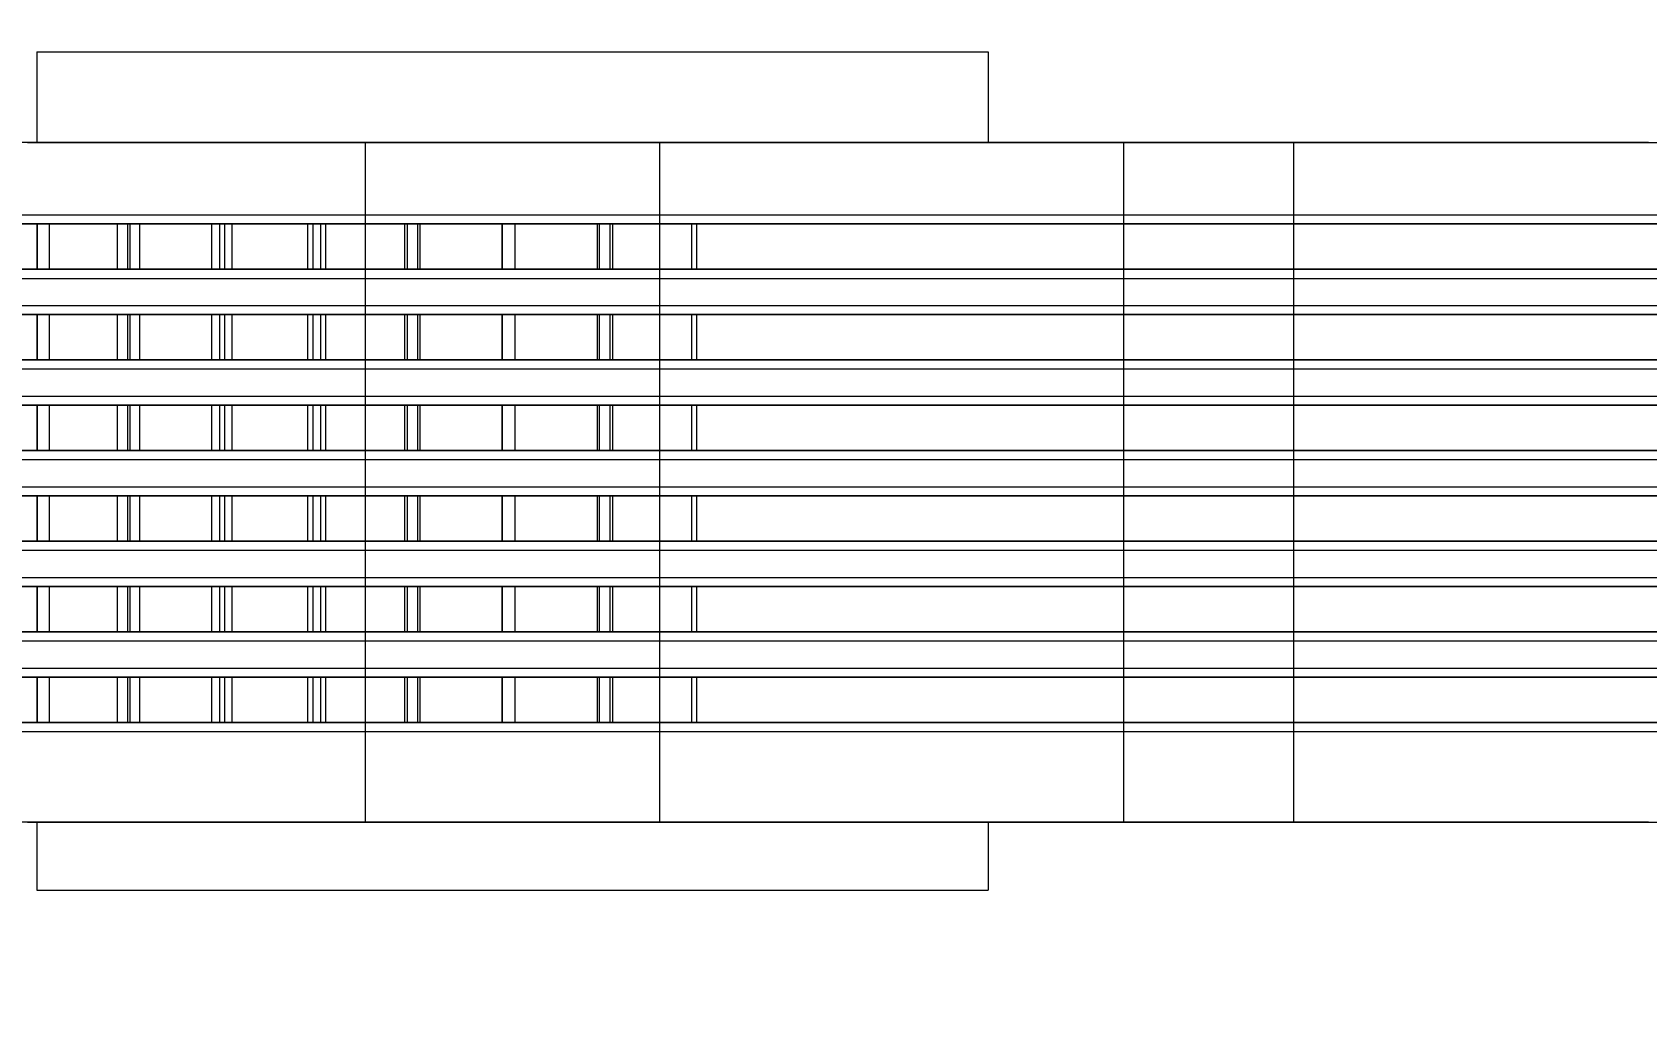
# Model space of a CAD drawing. Header units: millimetres. Extents: x -191664 to 191490, y -197311 to 10263.
# Drawn here: x 25222.2 to 25578.6, y -19702.5 to -19485.7 of the extents above; entities that cross this region are included whole.
import ezdxf

# ---------------------------------------------------------------- set-up
doc = ezdxf.new("R2010")
doc.units = ezdxf.units.MM
for name, color, linetype, lineweight in [('COTAS_INSTALACION_P', 30, 'Continuous', 0), ('COTAS_O', 1, 'Continuous', 0), ('superior_briquetadora', 7, 'Continuous', 0)]:
    doc.layers.add(name, color=color, linetype=linetype, lineweight=lineweight)
doc.dimstyles.new('PLANTA_100', dxfattribs={"dimtxt": 250, "dimasz": 150, "dimexe": 150, "dimexo": 80, "dimgap": 100, "dimtad": 1, "dimtih": 1, "dimtoh": 1, "dimdec": 1, "dimdsep": 46, "dimcen": 0.09, "dimclrd": 1, "dimclre": 1, "dimclrt": 1, "dimadec": 0, "dimazin": 0, "dimtfac": 1, "dimtdec": 4, "dimtofl": 0, "dimtmove": 0, "dimatfit": 3, "dimfxl": 1, "dimtolj": 1, "dimtzin": 0, "dimarcsym": 0})

# ---------------------------------------------------------------- blocks, each defined once
blk = doc.blocks.new('*D5')
at = {"layer": 'COTAS_INSTALACION_P', "color": 1, "lineweight": -2, "transparency": 16777216}
for p, q in [((-1000, -18080), (-1000, -25850)), ((60117.12, -18080), (60117.12, -25850)), ((-850, -25700), (59967.12, -25700))]:
    blk.add_line(p, q, dxfattribs=at)
at = {"layer": 'COTAS_INSTALACION_P', "color": 1, "transparency": 16777216}
for points in [[(-850, -25675), (-850, -25725), (-1000, -25700)], [(59967.12, -25675), (59967.12, -25725), (60117.12, -25700)]]:
    blk.add_solid(points, dxfattribs=at)
at = {"layer": 'Defpoints', "color": 0, "transparency": 16777216}
for p in [(-1000, -18000), (60117.12, -18000), (60117.12, -25700)]:
    blk.add_point(p, dxfattribs=at)
blk = doc.blocks.new('*D37')
at = {"layer": 'COTAS_O', "color": 1, "lineweight": -2, "transparency": 16777216}
for p, q in [((24628.19, -19560), (24628.19, -20930)), ((26828.19, -19560), (26828.19, -20930)), ((24778.19, -20780), (26678.19, -20780))]:
    blk.add_line(p, q, dxfattribs=at)
at = {"layer": 'COTAS_O', "color": 1, "transparency": 16777216}
for points in [[(24778.19, -20755), (24778.19, -20805), (24628.19, -20780)], [(26678.19, -20755), (26678.19, -20805), (26828.19, -20780)]]:
    blk.add_solid(points, dxfattribs=at)
at = {"layer": 'Defpoints', "color": 0, "transparency": 16777216}
for p in [(24628.19, -19480), (26828.19, -19480), (26828.19, -20780)]:
    blk.add_point(p, dxfattribs=at)

msp = doc.modelspace()

# ---------------------------------------------------------------- linework, layer by layer
at = {"layer": 'superior_briquetadora', "color": 9, "true_color": 0xb9c3c2}
for p, q in [((25223.19, -19490), (25224.97, -19490)), ((25223.19, -19490), (25223.19, -19510)), ((25224.97, -19490), (25230.28, -19490)), ((25230.28, -19490), (25238.91, -19490)), ((25238.91, -19490), (25250.59, -19490)), ((25250.59, -19490), (25264.91, -19490)), ((25264.91, -19490), (25281.38, -19490)), ((25281.38, -19490), (25299.45, -19490)), ((25299.45, -19490), (25318.5, -19490)), ((25318.5, -19490), (25337.87, -19490)), ((25337.87, -19490), (25356.92, -19490)), ((25356.92, -19490), (25374.99, -19490)), ((25374.99, -19490), (25391.46, -19490)), ((25391.46, -19490), (25405.78, -19490)), ((25405.78, -19490), (25417.46, -19490)), ((25417.46, -19490), (25426.1, -19490)), ((25426.1, -19490), (25431.4, -19490)), ((25431.4, -19490), (25433.19, -19490)), ((25433.19, -19490), (25433.19, -19510)), ((25235.65, -19510), (25215.72, -19510)), ((25221.12, -19510), (25239.98, -19510)), ((25224.97, -19510), (25223.19, -19510)), ((25230.28, -19510), (25224.97, -19510)), ((25238.91, -19510), (25230.28, -19510)), ((25254.77, -19510), (25235.65, -19510)), ((25250.59, -19510), (25238.91, -19510)), ((25239.98, -19510), (25259.21, -19510)), ((25264.91, -19510), (25250.59, -19510)), ((25271.53, -19510), (25254.77, -19510)), ((25259.21, -19510), (25278.71, -19510)), ((25281.38, -19510), (25264.91, -19510)), ((25284.57, -19510), (25271.53, -19510)), ((25278.71, -19510), (25298.42, -19510)), ((25299.45, -19510), (25281.38, -19510)), ((25292.85, -19510), (25284.57, -19510)), ((25295.69, -19510), (25292.85, -19510)), ((25295.69, -19660), (25295.69, -19510)), ((25298.42, -19510), (25318.25, -19510)), ((25318.5, -19510), (25299.45, -19510)), ((25318.25, -19510), (25338.12, -19510)), ((25337.87, -19510), (25318.5, -19510)), ((25356.92, -19510), (25337.87, -19510)), ((25338.12, -19510), (25357.95, -19510)), ((25374.99, -19510), (25356.92, -19510)), ((25357.95, -19510), (25377.66, -19510)), ((25360.69, -19660), (25360.69, -19510)), ((25363.52, -19510), (25360.69, -19510)), ((25371.8, -19510), (25363.52, -19510)), ((25384.85, -19510), (25371.8, -19510)), ((25391.46, -19510), (25374.99, -19510)), ((25377.66, -19510), (25397.17, -19510)), ((25401.61, -19510), (25384.85, -19510)), ((25405.78, -19510), (25391.46, -19510)), ((25397.17, -19510), (25416.39, -19510)), ((25420.72, -19510), (25401.61, -19510)), ((25417.46, -19510), (25405.78, -19510)), ((25416.39, -19510), (25435.25, -19510)), ((25426.1, -19510), (25417.46, -19510)), ((25440.65, -19510), (25420.72, -19510)), ((25431.4, -19510), (25426.1, -19510)), ((25433.19, -19510), (25431.4, -19510)), ((25435.25, -19510), (25453.67, -19510)), ((25459.77, -19510), (25440.65, -19510)), ((25453.67, -19510), (25471.57, -19510)), ((25476.53, -19510), (25459.77, -19510)), ((25463.19, -19660), (25463.19, -19510)), ((25466.02, -19510), (25463.19, -19510)), ((25474.3, -19510), (25466.02, -19510)), ((25471.57, -19510), (25488.89, -19510)), ((25487.35, -19510), (25474.3, -19510)), ((25489.57, -19510), (25476.53, -19510)), ((25504.11, -19510), (25487.35, -19510)), ((25488.89, -19510), (25505.54, -19510)), ((25497.85, -19510), (25489.57, -19510)), ((25500.69, -19510), (25497.85, -19510)), ((25500.69, -19660), (25500.69, -19510)), ((25523.22, -19510), (25504.11, -19510)), ((25505.54, -19510), (25521.47, -19510)), ((25521.47, -19510), (25536.6, -19510)), ((25543.15, -19510), (25523.22, -19510)), ((25536.6, -19510), (25550.87, -19510)), ((25562.27, -19510), (25543.15, -19510)), ((25550.87, -19510), (25564.23, -19510)), ((25579.03, -19510), (25562.27, -19510)), ((25564.23, -19510), (25576.62, -19510)), ((25576.62, -19510), (25587.99, -19510)), ((25213.38, -19526), (25231.75, -19526)), ((25221.12, -19526), (25239.98, -19526)), ((25231.75, -19526), (25250.54, -19526)), ((25239.98, -19526), (25259.21, -19526)), ((25250.54, -19526), (25269.66, -19526)), ((25259.21, -19526), (25278.71, -19526)), ((25269.66, -19526), (25289.03, -19526)), ((25278.71, -19526), (25298.42, -19526)), ((25289.03, -19526), (25308.57, -19526)), ((25298.42, -19526), (25318.25, -19526)), ((25308.57, -19526), (25328.19, -19526)), ((25318.25, -19526), (25338.12, -19526)), ((25328.19, -19526), (25347.81, -19526)), ((25338.12, -19526), (25357.95, -19526)), ((25347.81, -19526), (25367.34, -19526)), ((25357.95, -19526), (25377.66, -19526)), ((25367.34, -19526), (25386.71, -19526)), ((25377.66, -19526), (25397.17, -19526)), ((25386.71, -19526), (25405.83, -19526)), ((25397.17, -19526), (25416.39, -19526)), ((25405.83, -19526), (25424.62, -19526)), ((25416.39, -19526), (25435.25, -19526)), ((25424.62, -19526), (25442.99, -19526)), ((25435.25, -19526), (25453.67, -19526)), ((25442.99, -19526), (25460.87, -19526)), ((25453.67, -19526), (25471.57, -19526)), ((25460.87, -19526), (25478.19, -19526)), ((25471.57, -19526), (25488.89, -19526)), ((25478.19, -19526), (25494.86, -19526)), ((25488.89, -19526), (25505.54, -19526)), ((25494.86, -19526), (25510.82, -19526)), ((25505.54, -19526), (25521.47, -19526)), ((25510.82, -19526), (25525.99, -19526)), ((25521.47, -19526), (25536.6, -19526)), ((25525.99, -19526), (25540.32, -19526)), ((25536.6, -19526), (25550.87, -19526)), ((25540.32, -19526), (25553.74, -19526)), ((25550.87, -19526), (25564.23, -19526)), ((25553.74, -19526), (25566.19, -19526)), ((25564.23, -19526), (25576.62, -19526)), ((25566.19, -19526), (25577.63, -19526)), ((25576.62, -19526), (25587.99, -19526)), ((25577.63, -19526), (25587.99, -19526)), ((25213.38, -19540), (25231.75, -19540)), ((25221.12, -19540), (25239.98, -19540)), ((25231.75, -19540), (25250.54, -19540)), ((25239.98, -19540), (25259.21, -19540)), ((25250.54, -19540), (25269.66, -19540)), ((25259.21, -19540), (25278.71, -19540)), ((25269.66, -19540), (25289.03, -19540)), ((25278.71, -19540), (25298.42, -19540)), ((25289.03, -19540), (25308.57, -19540)), ((25298.42, -19540), (25318.25, -19540)), ((25308.57, -19540), (25328.19, -19540)), ((25318.25, -19540), (25338.12, -19540)), ((25328.19, -19540), (25347.81, -19540)), ((25338.12, -19540), (25357.95, -19540)), ((25347.81, -19540), (25367.34, -19540)), ((25357.95, -19540), (25377.66, -19540)), ((25367.34, -19540), (25386.71, -19540)), ((25377.66, -19540), (25397.17, -19540)), ((25386.71, -19540), (25405.83, -19540)), ((25397.17, -19540), (25416.39, -19540)), ((25405.83, -19540), (25424.62, -19540)), ((25416.39, -19540), (25435.25, -19540)), ((25424.62, -19540), (25442.99, -19540)), ((25435.25, -19540), (25453.67, -19540)), ((25442.99, -19540), (25460.87, -19540)), ((25453.67, -19540), (25471.57, -19540)), ((25460.87, -19540), (25478.19, -19540)), ((25471.57, -19540), (25488.89, -19540)), ((25478.19, -19540), (25494.86, -19540)), ((25488.89, -19540), (25505.54, -19540)), ((25494.86, -19540), (25510.82, -19540)), ((25505.54, -19540), (25521.47, -19540)), ((25510.82, -19540), (25525.99, -19540)), ((25521.47, -19540), (25536.6, -19540)), ((25525.99, -19540), (25540.32, -19540)), ((25536.6, -19540), (25550.87, -19540)), ((25540.32, -19540), (25553.74, -19540)), ((25550.87, -19540), (25564.23, -19540)), ((25553.74, -19540), (25566.19, -19540)), ((25564.23, -19540), (25576.62, -19540)), ((25566.19, -19540), (25577.63, -19540)), ((25576.62, -19540), (25587.99, -19540)), ((25577.63, -19540), (25587.99, -19540)), ((25213.38, -19546), (25231.75, -19546)), ((25221.12, -19546), (25239.98, -19546)), ((25231.75, -19546), (25250.54, -19546)), ((25239.98, -19546), (25259.21, -19546)), ((25250.54, -19546), (25269.66, -19546)), ((25259.21, -19546), (25278.71, -19546)), ((25269.66, -19546), (25289.03, -19546)), ((25278.71, -19546), (25298.42, -19546)), ((25289.03, -19546), (25308.57, -19546)), ((25298.42, -19546), (25318.25, -19546)), ((25308.57, -19546), (25328.19, -19546)), ((25318.25, -19546), (25338.12, -19546)), ((25328.19, -19546), (25347.81, -19546)), ((25338.12, -19546), (25357.95, -19546)), ((25347.81, -19546), (25367.34, -19546)), ((25357.95, -19546), (25377.66, -19546)), ((25367.34, -19546), (25386.71, -19546)), ((25377.66, -19546), (25397.17, -19546)), ((25386.71, -19546), (25405.83, -19546)), ((25397.17, -19546), (25416.39, -19546)), ((25405.83, -19546), (25424.62, -19546)), ((25416.39, -19546), (25435.25, -19546)), ((25424.62, -19546), (25442.99, -19546)), ((25435.25, -19546), (25453.67, -19546)), ((25442.99, -19546), (25460.87, -19546)), ((25453.67, -19546), (25471.57, -19546)), ((25460.87, -19546), (25478.19, -19546)), ((25471.57, -19546), (25488.89, -19546)), ((25478.19, -19546), (25494.86, -19546)), ((25488.89, -19546), (25505.54, -19546)), ((25494.86, -19546), (25510.82, -19546)), ((25505.54, -19546), (25521.47, -19546)), ((25510.82, -19546), (25525.99, -19546)), ((25521.47, -19546), (25536.6, -19546)), ((25525.99, -19546), (25540.32, -19546)), ((25536.6, -19546), (25550.87, -19546)), ((25540.32, -19546), (25553.74, -19546)), ((25550.87, -19546), (25564.23, -19546)), ((25553.74, -19546), (25566.19, -19546)), ((25564.23, -19546), (25576.62, -19546)), ((25566.19, -19546), (25577.63, -19546)), ((25576.62, -19546), (25587.99, -19546)), ((25577.63, -19546), (25587.99, -19546)), ((25213.38, -19560), (25231.75, -19560)), ((25221.12, -19560), (25239.98, -19560)), ((25231.75, -19560), (25250.54, -19560)), ((25239.98, -19560), (25259.21, -19560)), ((25250.54, -19560), (25269.66, -19560)), ((25259.21, -19560), (25278.71, -19560)), ((25269.66, -19560), (25289.03, -19560)), ((25278.71, -19560), (25298.42, -19560)), ((25289.03, -19560), (25308.57, -19560)), ((25298.42, -19560), (25318.25, -19560)), ((25308.57, -19560), (25328.19, -19560)), ((25318.25, -19560), (25338.12, -19560)), ((25328.19, -19560), (25347.81, -19560)), ((25338.12, -19560), (25357.95, -19560)), ((25347.81, -19560), (25367.34, -19560)), ((25357.95, -19560), (25377.66, -19560)), ((25367.34, -19560), (25386.71, -19560)), ((25377.66, -19560), (25397.17, -19560)), ((25386.71, -19560), (25405.83, -19560)), ((25397.17, -19560), (25416.39, -19560)), ((25405.83, -19560), (25424.62, -19560)), ((25416.39, -19560), (25435.25, -19560)), ((25424.62, -19560), (25442.99, -19560)), ((25435.25, -19560), (25453.67, -19560)), ((25442.99, -19560), (25460.87, -19560)), ((25453.67, -19560), (25471.57, -19560)), ((25460.87, -19560), (25478.19, -19560)), ((25471.57, -19560), (25488.89, -19560)), ((25478.19, -19560), (25494.86, -19560)), ((25488.89, -19560), (25505.54, -19560)), ((25494.86, -19560), (25510.82, -19560)), ((25505.54, -19560), (25521.47, -19560)), ((25510.82, -19560), (25525.99, -19560)), ((25521.47, -19560), (25536.6, -19560)), ((25525.99, -19560), (25540.32, -19560)), ((25536.6, -19560), (25550.87, -19560)), ((25540.32, -19560), (25553.74, -19560)), ((25550.87, -19560), (25564.23, -19560)), ((25553.74, -19560), (25566.19, -19560)), ((25564.23, -19560), (25576.62, -19560)), ((25566.19, -19560), (25577.63, -19560)), ((25576.62, -19560), (25587.99, -19560)), ((25577.63, -19560), (25587.99, -19560)), ((25213.38, -19566), (25231.75, -19566)), ((25221.12, -19566), (25239.98, -19566)), ((25231.75, -19566), (25250.54, -19566)), ((25239.98, -19566), (25259.21, -19566)), ((25250.54, -19566), (25269.66, -19566)), ((25259.21, -19566), (25278.71, -19566)), ((25269.66, -19566), (25289.03, -19566)), ((25278.71, -19566), (25298.42, -19566)), ((25289.03, -19566), (25308.57, -19566)), ((25298.42, -19566), (25318.25, -19566)), ((25308.57, -19566), (25328.19, -19566)), ((25318.25, -19566), (25338.12, -19566)), ((25328.19, -19566), (25347.81, -19566)), ((25338.12, -19566), (25357.95, -19566)), ((25347.81, -19566), (25367.34, -19566)), ((25357.95, -19566), (25377.66, -19566)), ((25367.34, -19566), (25386.71, -19566)), ((25377.66, -19566), (25397.17, -19566)), ((25386.71, -19566), (25405.83, -19566)), ((25397.17, -19566), (25416.39, -19566)), ((25405.83, -19566), (25424.62, -19566)), ((25416.39, -19566), (25435.25, -19566)), ((25424.62, -19566), (25442.99, -19566)), ((25435.25, -19566), (25453.67, -19566)), ((25442.99, -19566), (25460.87, -19566)), ((25453.67, -19566), (25471.57, -19566)), ((25460.87, -19566), (25478.19, -19566)), ((25471.57, -19566), (25488.89, -19566)), ((25478.19, -19566), (25494.86, -19566)), ((25488.89, -19566), (25505.54, -19566)), ((25494.86, -19566), (25510.82, -19566)), ((25505.54, -19566), (25521.47, -19566)), ((25510.82, -19566), (25525.99, -19566)), ((25521.47, -19566), (25536.6, -19566)), ((25525.99, -19566), (25540.32, -19566)), ((25536.6, -19566), (25550.87, -19566)), ((25540.32, -19566), (25553.74, -19566)), ((25550.87, -19566), (25564.23, -19566)), ((25553.74, -19566), (25566.19, -19566)), ((25564.23, -19566), (25576.62, -19566)), ((25566.19, -19566), (25577.63, -19566)), ((25576.62, -19566), (25587.99, -19566)), ((25577.63, -19566), (25587.99, -19566)), ((25213.38, -19580), (25231.75, -19580)), ((25221.12, -19580), (25239.98, -19580)), ((25231.75, -19580), (25250.54, -19580)), ((25239.98, -19580), (25259.21, -19580)), ((25250.54, -19580), (25269.66, -19580)), ((25259.21, -19580), (25278.71, -19580)), ((25269.66, -19580), (25289.03, -19580)), ((25278.71, -19580), (25298.42, -19580)), ((25289.03, -19580), (25308.57, -19580)), ((25298.42, -19580), (25318.25, -19580)), ((25308.57, -19580), (25328.19, -19580)), ((25318.25, -19580), (25338.12, -19580)), ((25328.19, -19580), (25347.81, -19580)), ((25338.12, -19580), (25357.95, -19580)), ((25347.81, -19580), (25367.34, -19580)), ((25357.95, -19580), (25377.66, -19580)), ((25367.34, -19580), (25386.71, -19580)), ((25377.66, -19580), (25397.17, -19580)), ((25386.71, -19580), (25405.83, -19580)), ((25397.17, -19580), (25416.39, -19580)), ((25405.83, -19580), (25424.62, -19580)), ((25416.39, -19580), (25435.25, -19580)), ((25424.62, -19580), (25442.99, -19580)), ((25435.25, -19580), (25453.67, -19580)), ((25442.99, -19580), (25460.87, -19580)), ((25453.67, -19580), (25471.57, -19580)), ((25460.87, -19580), (25478.19, -19580)), ((25471.57, -19580), (25488.89, -19580)), ((25478.19, -19580), (25494.86, -19580)), ((25488.89, -19580), (25505.54, -19580)), ((25494.86, -19580), (25510.82, -19580)), ((25505.54, -19580), (25521.47, -19580)), ((25510.82, -19580), (25525.99, -19580)), ((25521.47, -19580), (25536.6, -19580)), ((25525.99, -19580), (25540.32, -19580)), ((25536.6, -19580), (25550.87, -19580)), ((25540.32, -19580), (25553.74, -19580)), ((25550.87, -19580), (25564.23, -19580)), ((25553.74, -19580), (25566.19, -19580)), ((25564.23, -19580), (25576.62, -19580)), ((25566.19, -19580), (25577.63, -19580)), ((25576.62, -19580), (25587.99, -19580)), ((25577.63, -19580), (25587.99, -19580)), ((25213.38, -19586), (25231.75, -19586)), ((25221.12, -19586), (25239.98, -19586)), ((25231.75, -19586), (25250.54, -19586)), ((25239.98, -19586), (25259.21, -19586)), ((25250.54, -19586), (25269.66, -19586)), ((25259.21, -19586), (25278.71, -19586)), ((25269.66, -19586), (25289.03, -19586)), ((25278.71, -19586), (25298.42, -19586)), ((25289.03, -19586), (25308.57, -19586)), ((25298.42, -19586), (25318.25, -19586)), ((25308.57, -19586), (25328.19, -19586)), ((25318.25, -19586), (25338.12, -19586)), ((25328.19, -19586), (25347.81, -19586)), ((25338.12, -19586), (25357.95, -19586)), ((25347.81, -19586), (25367.34, -19586)), ((25357.95, -19586), (25377.66, -19586)), ((25367.34, -19586), (25386.71, -19586)), ((25377.66, -19586), (25397.17, -19586)), ((25386.71, -19586), (25405.83, -19586)), ((25397.17, -19586), (25416.39, -19586)), ((25405.83, -19586), (25424.62, -19586)), ((25416.39, -19586), (25435.25, -19586)), ((25424.62, -19586), (25442.99, -19586)), ((25435.25, -19586), (25453.67, -19586)), ((25442.99, -19586), (25460.87, -19586)), ((25453.67, -19586), (25471.57, -19586)), ((25460.87, -19586), (25478.19, -19586)), ((25471.57, -19586), (25488.89, -19586)), ((25478.19, -19586), (25494.86, -19586)), ((25488.89, -19586), (25505.54, -19586)), ((25494.86, -19586), (25510.82, -19586)), ((25505.54, -19586), (25521.47, -19586)), ((25510.82, -19586), (25525.99, -19586)), ((25521.47, -19586), (25536.6, -19586)), ((25525.99, -19586), (25540.32, -19586)), ((25536.6, -19586), (25550.87, -19586)), ((25540.32, -19586), (25553.74, -19586)), ((25550.87, -19586), (25564.23, -19586)), ((25553.74, -19586), (25566.19, -19586)), ((25564.23, -19586), (25576.62, -19586)), ((25566.19, -19586), (25577.63, -19586)), ((25576.62, -19586), (25587.99, -19586)), ((25577.63, -19586), (25587.99, -19586)), ((25213.38, -19600), (25231.75, -19600)), ((25221.12, -19600), (25239.98, -19600)), ((25231.75, -19600), (25250.54, -19600)), ((25239.98, -19600), (25259.21, -19600)), ((25250.54, -19600), (25269.66, -19600)), ((25259.21, -19600), (25278.71, -19600)), ((25269.66, -19600), (25289.03, -19600)), ((25278.71, -19600), (25298.42, -19600)), ((25289.03, -19600), (25308.57, -19600)), ((25298.42, -19600), (25318.25, -19600)), ((25308.57, -19600), (25328.19, -19600)), ((25318.25, -19600), (25338.12, -19600)), ((25328.19, -19600), (25347.81, -19600)), ((25338.12, -19600), (25357.95, -19600)), ((25347.81, -19600), (25367.34, -19600)), ((25357.95, -19600), (25377.66, -19600)), ((25367.34, -19600), (25386.71, -19600)), ((25377.66, -19600), (25397.17, -19600)), ((25386.71, -19600), (25405.83, -19600)), ((25397.17, -19600), (25416.39, -19600)), ((25405.83, -19600), (25424.62, -19600)), ((25416.39, -19600), (25435.25, -19600)), ((25424.62, -19600), (25442.99, -19600)), ((25435.25, -19600), (25453.67, -19600)), ((25442.99, -19600), (25460.87, -19600)), ((25453.67, -19600), (25471.57, -19600)), ((25460.87, -19600), (25478.19, -19600)), ((25471.57, -19600), (25488.89, -19600)), ((25478.19, -19600), (25494.86, -19600)), ((25488.89, -19600), (25505.54, -19600)), ((25494.86, -19600), (25510.82, -19600)), ((25505.54, -19600), (25521.47, -19600)), ((25510.82, -19600), (25525.99, -19600)), ((25521.47, -19600), (25536.6, -19600)), ((25525.99, -19600), (25540.32, -19600)), ((25536.6, -19600), (25550.87, -19600)), ((25540.32, -19600), (25553.74, -19600)), ((25550.87, -19600), (25564.23, -19600)), ((25553.74, -19600), (25566.19, -19600)), ((25564.23, -19600), (25576.62, -19600)), ((25566.19, -19600), (25577.63, -19600)), ((25576.62, -19600), (25587.99, -19600)), ((25577.63, -19600), (25587.99, -19600)), ((25213.38, -19606), (25231.75, -19606)), ((25221.12, -19606), (25239.98, -19606)), ((25231.75, -19606), (25250.54, -19606)), ((25239.98, -19606), (25259.21, -19606)), ((25250.54, -19606), (25269.66, -19606)), ((25259.21, -19606), (25278.71, -19606)), ((25269.66, -19606), (25289.03, -19606)), ((25278.71, -19606), (25298.42, -19606)), ((25289.03, -19606), (25308.57, -19606)), ((25298.42, -19606), (25318.25, -19606)), ((25308.57, -19606), (25328.19, -19606)), ((25318.25, -19606), (25338.12, -19606)), ((25328.19, -19606), (25347.81, -19606)), ((25338.12, -19606), (25357.95, -19606)), ((25347.81, -19606), (25367.34, -19606)), ((25357.95, -19606), (25377.66, -19606)), ((25367.34, -19606), (25386.71, -19606)), ((25377.66, -19606), (25397.17, -19606)), ((25386.71, -19606), (25405.83, -19606)), ((25397.17, -19606), (25416.39, -19606)), ((25405.83, -19606), (25424.62, -19606)), ((25416.39, -19606), (25435.25, -19606)), ((25424.62, -19606), (25442.99, -19606)), ((25435.25, -19606), (25453.67, -19606)), ((25442.99, -19606), (25460.87, -19606)), ((25453.67, -19606), (25471.57, -19606)), ((25460.87, -19606), (25478.19, -19606)), ((25471.57, -19606), (25488.89, -19606)), ((25478.19, -19606), (25494.86, -19606)), ((25488.89, -19606), (25505.54, -19606)), ((25494.86, -19606), (25510.82, -19606)), ((25505.54, -19606), (25521.47, -19606)), ((25510.82, -19606), (25525.99, -19606)), ((25521.47, -19606), (25536.6, -19606)), ((25525.99, -19606), (25540.32, -19606)), ((25536.6, -19606), (25550.87, -19606)), ((25540.32, -19606), (25553.74, -19606)), ((25550.87, -19606), (25564.23, -19606)), ((25553.74, -19606), (25566.19, -19606)), ((25564.23, -19606), (25576.62, -19606)), ((25566.19, -19606), (25577.63, -19606)), ((25576.62, -19606), (25587.99, -19606)), ((25577.63, -19606), (25587.99, -19606)), ((25213.38, -19620), (25231.75, -19620)), ((25221.12, -19620), (25239.98, -19620)), ((25231.75, -19620), (25250.54, -19620)), ((25239.98, -19620), (25259.21, -19620)), ((25250.54, -19620), (25269.66, -19620)), ((25259.21, -19620), (25278.71, -19620)), ((25269.66, -19620), (25289.03, -19620)), ((25278.71, -19620), (25298.42, -19620)), ((25289.03, -19620), (25308.57, -19620)), ((25298.42, -19620), (25318.25, -19620)), ((25308.57, -19620), (25328.19, -19620)), ((25318.25, -19620), (25338.12, -19620)), ((25328.19, -19620), (25347.81, -19620)), ((25338.12, -19620), (25357.95, -19620)), ((25347.81, -19620), (25367.34, -19620)), ((25357.95, -19620), (25377.66, -19620)), ((25367.34, -19620), (25386.71, -19620)), ((25377.66, -19620), (25397.17, -19620)), ((25386.71, -19620), (25405.83, -19620)), ((25397.17, -19620), (25416.39, -19620)), ((25405.83, -19620), (25424.62, -19620)), ((25416.39, -19620), (25435.25, -19620)), ((25424.62, -19620), (25442.99, -19620)), ((25435.25, -19620), (25453.67, -19620)), ((25442.99, -19620), (25460.87, -19620)), ((25453.67, -19620), (25471.57, -19620)), ((25460.87, -19620), (25478.19, -19620)), ((25471.57, -19620), (25488.89, -19620)), ((25478.19, -19620), (25494.86, -19620)), ((25488.89, -19620), (25505.54, -19620)), ((25494.86, -19620), (25510.82, -19620)), ((25505.54, -19620), (25521.47, -19620)), ((25510.82, -19620), (25525.99, -19620)), ((25521.47, -19620), (25536.6, -19620)), ((25525.99, -19620), (25540.32, -19620)), ((25536.6, -19620), (25550.87, -19620)), ((25540.32, -19620), (25553.74, -19620)), ((25550.87, -19620), (25564.23, -19620)), ((25553.74, -19620), (25566.19, -19620)), ((25564.23, -19620), (25576.62, -19620)), ((25566.19, -19620), (25577.63, -19620)), ((25576.62, -19620), (25587.99, -19620)), ((25577.63, -19620), (25587.99, -19620)), ((25213.38, -19626), (25231.75, -19626)), ((25221.12, -19626), (25239.98, -19626)), ((25231.75, -19626), (25250.54, -19626)), ((25239.98, -19626), (25259.21, -19626)), ((25250.54, -19626), (25269.66, -19626)), ((25259.21, -19626), (25278.71, -19626)), ((25269.66, -19626), (25289.03, -19626)), ((25278.71, -19626), (25298.42, -19626)), ((25289.03, -19626), (25308.57, -19626)), ((25298.42, -19626), (25318.25, -19626)), ((25308.57, -19626), (25328.19, -19626)), ((25318.25, -19626), (25338.12, -19626)), ((25328.19, -19626), (25347.81, -19626)), ((25338.12, -19626), (25357.95, -19626)), ((25347.81, -19626), (25367.34, -19626)), ((25357.95, -19626), (25377.66, -19626)), ((25367.34, -19626), (25386.71, -19626)), ((25377.66, -19626), (25397.17, -19626)), ((25386.71, -19626), (25405.83, -19626)), ((25397.17, -19626), (25416.39, -19626)), ((25405.83, -19626), (25424.62, -19626)), ((25416.39, -19626), (25435.25, -19626)), ((25424.62, -19626), (25442.99, -19626)), ((25435.25, -19626), (25453.67, -19626)), ((25442.99, -19626), (25460.87, -19626)), ((25453.67, -19626), (25471.57, -19626)), ((25460.87, -19626), (25478.19, -19626)), ((25471.57, -19626), (25488.89, -19626)), ((25478.19, -19626), (25494.86, -19626)), ((25488.89, -19626), (25505.54, -19626)), ((25494.86, -19626), (25510.82, -19626)), ((25505.54, -19626), (25521.47, -19626)), ((25510.82, -19626), (25525.99, -19626)), ((25521.47, -19626), (25536.6, -19626)), ((25525.99, -19626), (25540.32, -19626)), ((25536.6, -19626), (25550.87, -19626)), ((25540.32, -19626), (25553.74, -19626)), ((25550.87, -19626), (25564.23, -19626)), ((25553.74, -19626), (25566.19, -19626)), ((25564.23, -19626), (25576.62, -19626)), ((25566.19, -19626), (25577.63, -19626)), ((25576.62, -19626), (25587.99, -19626)), ((25577.63, -19626), (25587.99, -19626)), ((25213.38, -19640), (25231.75, -19640)), ((25221.12, -19640), (25239.98, -19640)), ((25231.75, -19640), (25250.54, -19640)), ((25239.98, -19640), (25259.21, -19640)), ((25250.54, -19640), (25269.66, -19640)), ((25259.21, -19640), (25278.71, -19640)), ((25269.66, -19640), (25289.03, -19640)), ((25278.71, -19640), (25298.42, -19640)), ((25289.03, -19640), (25308.57, -19640)), ((25298.42, -19640), (25318.25, -19640)), ((25308.57, -19640), (25328.19, -19640)), ((25318.25, -19640), (25338.12, -19640)), ((25328.19, -19640), (25347.81, -19640)), ((25338.12, -19640), (25357.95, -19640)), ((25347.81, -19640), (25367.34, -19640)), ((25357.95, -19640), (25377.66, -19640)), ((25367.34, -19640), (25386.71, -19640)), ((25377.66, -19640), (25397.17, -19640)), ((25386.71, -19640), (25405.83, -19640)), ((25397.17, -19640), (25416.39, -19640)), ((25405.83, -19640), (25424.62, -19640)), ((25416.39, -19640), (25435.25, -19640)), ((25424.62, -19640), (25442.99, -19640)), ((25435.25, -19640), (25453.67, -19640)), ((25442.99, -19640), (25460.87, -19640)), ((25453.67, -19640), (25471.57, -19640)), ((25460.87, -19640), (25478.19, -19640)), ((25471.57, -19640), (25488.89, -19640)), ((25478.19, -19640), (25494.86, -19640)), ((25488.89, -19640), (25505.54, -19640)), ((25494.86, -19640), (25510.82, -19640)), ((25505.54, -19640), (25521.47, -19640)), ((25510.82, -19640), (25525.99, -19640)), ((25521.47, -19640), (25536.6, -19640)), ((25525.99, -19640), (25540.32, -19640)), ((25536.6, -19640), (25550.87, -19640)), ((25540.32, -19640), (25553.74, -19640)), ((25550.87, -19640), (25564.23, -19640)), ((25553.74, -19640), (25566.19, -19640)), ((25564.23, -19640), (25576.62, -19640)), ((25566.19, -19640), (25577.63, -19640)), ((25576.62, -19640), (25587.99, -19640)), ((25577.63, -19640), (25587.99, -19640)), ((25235.65, -19660), (25215.72, -19660)), ((25221.12, -19660), (25239.98, -19660)), ((25224.97, -19660), (25223.19, -19660)), ((25223.19, -19660), (25223.19, -19675)), ((25230.28, -19660), (25224.97, -19660)), ((25238.91, -19660), (25230.28, -19660)), ((25254.77, -19660), (25235.65, -19660)), ((25250.59, -19660), (25238.91, -19660)), ((25239.98, -19660), (25259.21, -19660)), ((25264.91, -19660), (25250.59, -19660)), ((25271.53, -19660), (25254.77, -19660)), ((25259.21, -19660), (25278.71, -19660)), ((25281.38, -19660), (25264.91, -19660)), ((25284.57, -19660), (25271.53, -19660)), ((25278.71, -19660), (25298.42, -19660)), ((25299.45, -19660), (25281.38, -19660)), ((25292.85, -19660), (25284.57, -19660)), ((25295.69, -19660), (25292.85, -19660)), ((25298.42, -19660), (25318.25, -19660)), ((25318.5, -19660), (25299.45, -19660)), ((25318.25, -19660), (25338.12, -19660)), ((25337.87, -19660), (25318.5, -19660)), ((25356.92, -19660), (25337.87, -19660)), ((25338.12, -19660), (25357.95, -19660)), ((25374.99, -19660), (25356.92, -19660)), ((25357.95, -19660), (25377.66, -19660)), ((25363.52, -19660), (25360.69, -19660)), ((25371.8, -19660), (25363.52, -19660)), ((25384.85, -19660), (25371.8, -19660)), ((25391.46, -19660), (25374.99, -19660)), ((25377.66, -19660), (25397.17, -19660)), ((25401.61, -19660), (25384.85, -19660)), ((25405.78, -19660), (25391.46, -19660)), ((25397.17, -19660), (25416.39, -19660)), ((25420.72, -19660), (25401.61, -19660)), ((25417.46, -19660), (25405.78, -19660)), ((25416.39, -19660), (25435.25, -19660)), ((25426.1, -19660), (25417.46, -19660)), ((25440.65, -19660), (25420.72, -19660)), ((25431.4, -19660), (25426.1, -19660)), ((25433.19, -19660), (25431.4, -19660)), ((25433.19, -19660), (25433.19, -19675)), ((25435.25, -19660), (25453.67, -19660)), ((25459.77, -19660), (25440.65, -19660)), ((25453.67, -19660), (25471.57, -19660)), ((25476.53, -19660), (25459.77, -19660)), ((25466.02, -19660), (25463.19, -19660)), ((25474.3, -19660), (25466.02, -19660)), ((25471.57, -19660), (25488.89, -19660)), ((25487.35, -19660), (25474.3, -19660)), ((25489.57, -19660), (25476.53, -19660)), ((25504.11, -19660), (25487.35, -19660)), ((25488.89, -19660), (25505.54, -19660)), ((25497.85, -19660), (25489.57, -19660)), ((25500.69, -19660), (25497.85, -19660)), ((25523.22, -19660), (25504.11, -19660)), ((25505.54, -19660), (25521.47, -19660)), ((25521.47, -19660), (25536.6, -19660)), ((25543.15, -19660), (25523.22, -19660)), ((25536.6, -19660), (25550.87, -19660)), ((25562.27, -19660), (25543.15, -19660)), ((25550.87, -19660), (25564.23, -19660)), ((25579.03, -19660), (25562.27, -19660)), ((25564.23, -19660), (25576.62, -19660)), ((25576.62, -19660), (25587.99, -19660)), ((25223.19, -19675), (25224.97, -19675)), ((25224.97, -19675), (25230.28, -19675)), ((25230.28, -19675), (25238.91, -19675)), ((25238.91, -19675), (25250.59, -19675)), ((25250.59, -19675), (25264.91, -19675)), ((25264.91, -19675), (25281.38, -19675)), ((25281.38, -19675), (25299.45, -19675)), ((25299.45, -19675), (25318.5, -19675)), ((25318.5, -19675), (25337.87, -19675)), ((25337.87, -19675), (25356.92, -19675)), ((25356.92, -19675), (25374.99, -19675)), ((25374.99, -19675), (25391.46, -19675)), ((25391.46, -19675), (25405.78, -19675)), ((25405.78, -19675), (25417.46, -19675)), ((25417.46, -19675), (25426.1, -19675)), ((25426.1, -19675), (25431.4, -19675)), ((25431.4, -19675), (25433.19, -19675))]:
    msp.add_line(p, q, dxfattribs=at)
at = {"layer": 'superior_briquetadora', "color": 117, "true_color": 0x376c5b}
for p, q in [((25203.27, -19528), (25223.25, -19528)), ((25223.32, -19528), (25203.93, -19528)), ((25206.5, -19528), (25225.97, -19528)), ((25240.96, -19528), (25220.53, -19528)), ((25223.25, -19528), (25243.74, -19528)), ((25223.25, -19538), (25223.25, -19528)), ((25243.22, -19528), (25223.32, -19528)), ((25223.32, -19538), (25223.32, -19528)), ((25225.97, -19528), (25245.93, -19528)), ((25225.97, -19538), (25225.97, -19528)), ((25261.82, -19528), (25240.96, -19528)), ((25240.96, -19538), (25240.96, -19528)), ((25263.53, -19528), (25243.22, -19528)), ((25243.22, -19538), (25243.22, -19528)), ((25243.74, -19528), (25264.65, -19528)), ((25243.74, -19538), (25243.74, -19528)), ((25245.93, -19528), (25266.29, -19528)), ((25245.93, -19538), (25245.93, -19528)), ((25282.99, -19528), (25261.82, -19528)), ((25261.82, -19538), (25261.82, -19528)), ((25284.16, -19528), (25263.53, -19528)), ((25263.53, -19538), (25263.53, -19528)), ((25264.65, -19528), (25285.86, -19528)), ((25264.65, -19538), (25264.65, -19528)), ((25266.29, -19528), (25286.96, -19528)), ((25266.29, -19538), (25266.29, -19528)), ((25304.39, -19528), (25282.99, -19528)), ((25282.99, -19538), (25282.99, -19528)), ((25305, -19528), (25284.16, -19528)), ((25284.16, -19538), (25284.16, -19528)), ((25285.86, -19528), (25307.28, -19528)), ((25285.86, -19538), (25285.86, -19528)), ((25286.96, -19528), (25307.82, -19528)), ((25286.96, -19538), (25286.96, -19528)), ((25325.9, -19528), (25304.39, -19528)), ((25304.39, -19538), (25304.39, -19528)), ((25325.96, -19528), (25305, -19528)), ((25305, -19538), (25305, -19528)), ((25307.28, -19528), (25328.8, -19528)), ((25307.28, -19538), (25307.28, -19528)), ((25307.82, -19528), (25328.78, -19528)), ((25307.82, -19538), (25307.82, -19528)), ((25347.42, -19528), (25325.9, -19528)), ((25325.9, -19538), (25325.9, -19528)), ((25346.92, -19528), (25325.96, -19528)), ((25325.96, -19538), (25325.96, -19528)), ((25328.78, -19528), (25349.74, -19528)), ((25328.78, -19538), (25328.78, -19528)), ((25328.8, -19528), (25350.31, -19528)), ((25328.8, -19538), (25328.8, -19528)), ((25367.8, -19528), (25346.92, -19528)), ((25346.92, -19538), (25346.92, -19528)), ((25368.85, -19528), (25347.42, -19528)), ((25347.42, -19538), (25347.42, -19528)), ((25349.74, -19528), (27106.85, -19528)), ((25349.74, -19538), (25349.74, -19528)), ((25350.31, -19528), (27107.42, -19528)), ((25350.31, -19538), (25350.31, -19528)), ((27114.11, -19528), (25367.8, -19528)), ((25367.8, -19538), (25367.8, -19528)), ((27115.16, -19528), (25368.85, -19528)), ((25368.85, -19538), (25368.85, -19528)), ((25203.27, -19538), (25223.25, -19538)), ((25223.32, -19538), (25203.93, -19538)), ((25206.5, -19538), (25225.97, -19538)), ((25240.96, -19538), (25220.53, -19538)), ((25223.25, -19538), (25243.74, -19538)), ((25243.22, -19538), (25223.32, -19538)), ((25225.97, -19538), (25245.93, -19538)), ((25261.82, -19538), (25240.96, -19538)), ((25263.53, -19538), (25243.22, -19538)), ((25243.74, -19538), (25264.65, -19538)), ((25245.93, -19538), (25266.29, -19538)), ((25282.99, -19538), (25261.82, -19538)), ((25284.16, -19538), (25263.53, -19538)), ((25264.65, -19538), (25285.86, -19538)), ((25266.29, -19538), (25286.96, -19538)), ((25304.39, -19538), (25282.99, -19538)), ((25305, -19538), (25284.16, -19538)), ((25285.86, -19538), (25307.28, -19538)), ((25286.96, -19538), (25307.82, -19538)), ((25325.9, -19538), (25304.39, -19538)), ((25325.96, -19538), (25305, -19538)), ((25307.28, -19538), (25328.8, -19538)), ((25307.82, -19538), (25328.78, -19538)), ((25347.42, -19538), (25325.9, -19538)), ((25346.92, -19538), (25325.96, -19538)), ((25328.78, -19538), (25349.74, -19538)), ((25328.8, -19538), (25350.31, -19538)), ((25367.8, -19538), (25346.92, -19538)), ((25368.85, -19538), (25347.42, -19538)), ((25349.74, -19538), (27106.85, -19538)), ((25350.31, -19538), (27107.42, -19538)), ((27114.11, -19538), (25367.8, -19538)), ((27115.16, -19538), (25368.85, -19538)), ((25203.27, -19548), (25223.25, -19548)), ((25223.32, -19548), (25203.93, -19548)), ((25206.5, -19548), (25225.97, -19548)), ((25240.96, -19548), (25220.53, -19548)), ((25223.25, -19548), (25243.74, -19548)), ((25223.25, -19558), (25223.25, -19548)), ((25243.22, -19548), (25223.32, -19548)), ((25223.32, -19558), (25223.32, -19548)), ((25225.97, -19548), (25245.93, -19548)), ((25225.97, -19558), (25225.97, -19548)), ((25261.82, -19548), (25240.96, -19548)), ((25240.96, -19558), (25240.96, -19548)), ((25263.53, -19548), (25243.22, -19548)), ((25243.22, -19558), (25243.22, -19548)), ((25243.74, -19548), (25264.65, -19548)), ((25243.74, -19558), (25243.74, -19548)), ((25245.93, -19548), (25266.29, -19548)), ((25245.93, -19558), (25245.93, -19548)), ((25282.99, -19548), (25261.82, -19548)), ((25261.82, -19558), (25261.82, -19548)), ((25284.16, -19548), (25263.53, -19548)), ((25263.53, -19558), (25263.53, -19548)), ((25264.65, -19548), (25285.86, -19548)), ((25264.65, -19558), (25264.65, -19548)), ((25266.29, -19548), (25286.96, -19548)), ((25266.29, -19558), (25266.29, -19548)), ((25304.39, -19548), (25282.99, -19548)), ((25282.99, -19558), (25282.99, -19548)), ((25305, -19548), (25284.16, -19548)), ((25284.16, -19558), (25284.16, -19548)), ((25285.86, -19548), (25307.28, -19548)), ((25285.86, -19558), (25285.86, -19548)), ((25286.96, -19548), (25307.82, -19548)), ((25286.96, -19558), (25286.96, -19548)), ((25325.9, -19548), (25304.39, -19548)), ((25304.39, -19558), (25304.39, -19548)), ((25325.96, -19548), (25305, -19548)), ((25305, -19558), (25305, -19548)), ((25307.28, -19548), (25328.8, -19548)), ((25307.28, -19558), (25307.28, -19548)), ((25307.82, -19548), (25328.78, -19548)), ((25307.82, -19558), (25307.82, -19548)), ((25347.42, -19548), (25325.9, -19548)), ((25325.9, -19558), (25325.9, -19548)), ((25346.92, -19548), (25325.96, -19548)), ((25325.96, -19558), (25325.96, -19548)), ((25328.78, -19548), (25349.74, -19548)), ((25328.78, -19558), (25328.78, -19548)), ((25328.8, -19548), (25350.31, -19548)), ((25328.8, -19558), (25328.8, -19548)), ((25367.8, -19548), (25346.92, -19548)), ((25346.92, -19558), (25346.92, -19548)), ((25368.85, -19548), (25347.42, -19548)), ((25347.42, -19558), (25347.42, -19548)), ((25349.74, -19548), (27106.85, -19548)), ((25349.74, -19558), (25349.74, -19548)), ((25350.31, -19548), (27107.42, -19548)), ((25350.31, -19558), (25350.31, -19548)), ((27114.11, -19548), (25367.8, -19548)), ((25367.8, -19558), (25367.8, -19548)), ((27115.16, -19548), (25368.85, -19548)), ((25368.85, -19558), (25368.85, -19548)), ((25203.27, -19558), (25223.25, -19558)), ((25223.32, -19558), (25203.93, -19558)), ((25206.5, -19558), (25225.97, -19558)), ((25240.96, -19558), (25220.53, -19558)), ((25223.25, -19558), (25243.74, -19558)), ((25243.22, -19558), (25223.32, -19558)), ((25225.97, -19558), (25245.93, -19558)), ((25261.82, -19558), (25240.96, -19558)), ((25263.53, -19558), (25243.22, -19558)), ((25243.74, -19558), (25264.65, -19558)), ((25245.93, -19558), (25266.29, -19558)), ((25282.99, -19558), (25261.82, -19558)), ((25284.16, -19558), (25263.53, -19558)), ((25264.65, -19558), (25285.86, -19558)), ((25266.29, -19558), (25286.96, -19558)), ((25304.39, -19558), (25282.99, -19558)), ((25305, -19558), (25284.16, -19558)), ((25285.86, -19558), (25307.28, -19558)), ((25286.96, -19558), (25307.82, -19558)), ((25325.9, -19558), (25304.39, -19558)), ((25325.96, -19558), (25305, -19558)), ((25307.28, -19558), (25328.8, -19558)), ((25307.82, -19558), (25328.78, -19558)), ((25347.42, -19558), (25325.9, -19558)), ((25346.92, -19558), (25325.96, -19558)), ((25328.78, -19558), (25349.74, -19558)), ((25328.8, -19558), (25350.31, -19558)), ((25367.8, -19558), (25346.92, -19558)), ((25368.85, -19558), (25347.42, -19558)), ((25349.74, -19558), (27106.85, -19558)), ((25350.31, -19558), (27107.42, -19558)), ((27114.11, -19558), (25367.8, -19558)), ((27115.16, -19558), (25368.85, -19558)), ((25203.27, -19568), (25223.25, -19568)), ((25223.32, -19568), (25203.93, -19568)), ((25206.5, -19568), (25225.97, -19568)), ((25240.96, -19568), (25220.53, -19568)), ((25223.25, -19568), (25243.74, -19568)), ((25223.25, -19578), (25223.25, -19568)), ((25243.22, -19568), (25223.32, -19568)), ((25223.32, -19578), (25223.32, -19568)), ((25225.97, -19568), (25245.93, -19568)), ((25225.97, -19578), (25225.97, -19568)), ((25261.82, -19568), (25240.96, -19568)), ((25240.96, -19578), (25240.96, -19568)), ((25263.53, -19568), (25243.22, -19568)), ((25243.22, -19578), (25243.22, -19568)), ((25243.74, -19568), (25264.65, -19568)), ((25243.74, -19578), (25243.74, -19568)), ((25245.93, -19568), (25266.29, -19568)), ((25245.93, -19578), (25245.93, -19568)), ((25282.99, -19568), (25261.82, -19568)), ((25261.82, -19578), (25261.82, -19568)), ((25284.16, -19568), (25263.53, -19568)), ((25263.53, -19578), (25263.53, -19568)), ((25264.65, -19568), (25285.86, -19568)), ((25264.65, -19578), (25264.65, -19568)), ((25266.29, -19568), (25286.96, -19568)), ((25266.29, -19578), (25266.29, -19568)), ((25304.39, -19568), (25282.99, -19568)), ((25282.99, -19578), (25282.99, -19568)), ((25305, -19568), (25284.16, -19568)), ((25284.16, -19578), (25284.16, -19568)), ((25285.86, -19568), (25307.28, -19568)), ((25285.86, -19578), (25285.86, -19568)), ((25286.96, -19568), (25307.82, -19568)), ((25286.96, -19578), (25286.96, -19568)), ((25325.9, -19568), (25304.39, -19568)), ((25304.39, -19578), (25304.39, -19568)), ((25325.96, -19568), (25305, -19568)), ((25305, -19578), (25305, -19568)), ((25307.28, -19568), (25328.8, -19568)), ((25307.28, -19578), (25307.28, -19568)), ((25307.82, -19568), (25328.78, -19568)), ((25307.82, -19578), (25307.82, -19568)), ((25347.42, -19568), (25325.9, -19568)), ((25325.9, -19578), (25325.9, -19568)), ((25346.92, -19568), (25325.96, -19568)), ((25325.96, -19578), (25325.96, -19568)), ((25328.78, -19568), (25349.74, -19568)), ((25328.78, -19578), (25328.78, -19568)), ((25328.8, -19568), (25350.31, -19568)), ((25328.8, -19578), (25328.8, -19568)), ((25367.8, -19568), (25346.92, -19568)), ((25346.92, -19578), (25346.92, -19568)), ((25368.85, -19568), (25347.42, -19568)), ((25347.42, -19578), (25347.42, -19568)), ((25349.74, -19568), (27106.85, -19568)), ((25349.74, -19578), (25349.74, -19568)), ((25350.31, -19568), (27107.42, -19568)), ((25350.31, -19578), (25350.31, -19568)), ((27114.11, -19568), (25367.8, -19568)), ((25367.8, -19578), (25367.8, -19568)), ((27115.16, -19568), (25368.85, -19568)), ((25368.85, -19578), (25368.85, -19568)), ((25203.27, -19578), (25223.25, -19578)), ((25223.32, -19578), (25203.93, -19578)), ((25206.5, -19578), (25225.97, -19578)), ((25240.96, -19578), (25220.53, -19578)), ((25223.25, -19578), (25243.74, -19578)), ((25243.22, -19578), (25223.32, -19578)), ((25225.97, -19578), (25245.93, -19578)), ((25261.82, -19578), (25240.96, -19578)), ((25263.53, -19578), (25243.22, -19578)), ((25243.74, -19578), (25264.65, -19578)), ((25245.93, -19578), (25266.29, -19578)), ((25282.99, -19578), (25261.82, -19578)), ((25284.16, -19578), (25263.53, -19578)), ((25264.65, -19578), (25285.86, -19578)), ((25266.29, -19578), (25286.96, -19578)), ((25304.39, -19578), (25282.99, -19578)), ((25305, -19578), (25284.16, -19578)), ((25285.86, -19578), (25307.28, -19578)), ((25286.96, -19578), (25307.82, -19578)), ((25325.9, -19578), (25304.39, -19578)), ((25325.96, -19578), (25305, -19578)), ((25307.28, -19578), (25328.8, -19578)), ((25307.82, -19578), (25328.78, -19578)), ((25347.42, -19578), (25325.9, -19578)), ((25346.92, -19578), (25325.96, -19578)), ((25328.78, -19578), (25349.74, -19578)), ((25328.8, -19578), (25350.31, -19578)), ((25367.8, -19578), (25346.92, -19578)), ((25368.85, -19578), (25347.42, -19578)), ((25349.74, -19578), (27106.85, -19578)), ((25350.31, -19578), (27107.42, -19578)), ((27114.11, -19578), (25367.8, -19578)), ((27115.16, -19578), (25368.85, -19578)), ((25203.27, -19588), (25223.25, -19588)), ((25223.32, -19588), (25203.93, -19588)), ((25206.5, -19588), (25225.97, -19588)), ((25240.96, -19588), (25220.53, -19588)), ((25223.25, -19588), (25243.74, -19588)), ((25223.25, -19598), (25223.25, -19588)), ((25243.22, -19588), (25223.32, -19588)), ((25223.32, -19598), (25223.32, -19588)), ((25225.97, -19588), (25245.93, -19588)), ((25225.97, -19598), (25225.97, -19588)), ((25261.82, -19588), (25240.96, -19588)), ((25240.96, -19598), (25240.96, -19588)), ((25263.53, -19588), (25243.22, -19588)), ((25243.22, -19598), (25243.22, -19588)), ((25243.74, -19588), (25264.65, -19588)), ((25243.74, -19598), (25243.74, -19588)), ((25245.93, -19588), (25266.29, -19588)), ((25245.93, -19598), (25245.93, -19588)), ((25282.99, -19588), (25261.82, -19588)), ((25261.82, -19598), (25261.82, -19588)), ((25284.16, -19588), (25263.53, -19588)), ((25263.53, -19598), (25263.53, -19588)), ((25264.65, -19588), (25285.86, -19588)), ((25264.65, -19598), (25264.65, -19588)), ((25266.29, -19588), (25286.96, -19588)), ((25266.29, -19598), (25266.29, -19588)), ((25304.39, -19588), (25282.99, -19588)), ((25282.99, -19598), (25282.99, -19588)), ((25305, -19588), (25284.16, -19588)), ((25284.16, -19598), (25284.16, -19588)), ((25285.86, -19588), (25307.28, -19588)), ((25285.86, -19598), (25285.86, -19588)), ((25286.96, -19588), (25307.82, -19588)), ((25286.96, -19598), (25286.96, -19588)), ((25325.9, -19588), (25304.39, -19588)), ((25304.39, -19598), (25304.39, -19588)), ((25325.96, -19588), (25305, -19588)), ((25305, -19598), (25305, -19588)), ((25307.28, -19588), (25328.8, -19588)), ((25307.28, -19598), (25307.28, -19588)), ((25307.82, -19588), (25328.78, -19588)), ((25307.82, -19598), (25307.82, -19588)), ((25347.42, -19588), (25325.9, -19588)), ((25325.9, -19598), (25325.9, -19588)), ((25346.92, -19588), (25325.96, -19588)), ((25325.96, -19598), (25325.96, -19588)), ((25328.78, -19588), (25349.74, -19588)), ((25328.78, -19598), (25328.78, -19588)), ((25328.8, -19588), (25350.31, -19588)), ((25328.8, -19598), (25328.8, -19588)), ((25367.8, -19588), (25346.92, -19588)), ((25346.92, -19598), (25346.92, -19588)), ((25368.85, -19588), (25347.42, -19588)), ((25347.42, -19598), (25347.42, -19588)), ((25349.74, -19588), (27106.85, -19588)), ((25349.74, -19598), (25349.74, -19588)), ((25350.31, -19588), (27107.42, -19588)), ((25350.31, -19598), (25350.31, -19588)), ((27114.11, -19588), (25367.8, -19588)), ((25367.8, -19598), (25367.8, -19588)), ((27115.16, -19588), (25368.85, -19588)), ((25368.85, -19598), (25368.85, -19588)), ((25203.27, -19598), (25223.25, -19598)), ((25223.32, -19598), (25203.93, -19598)), ((25206.5, -19598), (25225.97, -19598)), ((25240.96, -19598), (25220.53, -19598)), ((25223.25, -19598), (25243.74, -19598)), ((25243.22, -19598), (25223.32, -19598)), ((25225.97, -19598), (25245.93, -19598)), ((25261.82, -19598), (25240.96, -19598)), ((25263.53, -19598), (25243.22, -19598)), ((25243.74, -19598), (25264.65, -19598)), ((25245.93, -19598), (25266.29, -19598)), ((25282.99, -19598), (25261.82, -19598)), ((25284.16, -19598), (25263.53, -19598)), ((25264.65, -19598), (25285.86, -19598)), ((25266.29, -19598), (25286.96, -19598)), ((25304.39, -19598), (25282.99, -19598)), ((25305, -19598), (25284.16, -19598)), ((25285.86, -19598), (25307.28, -19598)), ((25286.96, -19598), (25307.82, -19598)), ((25325.9, -19598), (25304.39, -19598)), ((25325.96, -19598), (25305, -19598)), ((25307.28, -19598), (25328.8, -19598)), ((25307.82, -19598), (25328.78, -19598)), ((25347.42, -19598), (25325.9, -19598)), ((25346.92, -19598), (25325.96, -19598)), ((25328.78, -19598), (25349.74, -19598)), ((25328.8, -19598), (25350.31, -19598)), ((25367.8, -19598), (25346.92, -19598)), ((25368.85, -19598), (25347.42, -19598)), ((25349.74, -19598), (27106.85, -19598)), ((25350.31, -19598), (27107.42, -19598)), ((27114.11, -19598), (25367.8, -19598)), ((27115.16, -19598), (25368.85, -19598)), ((25203.27, -19608), (25223.25, -19608)), ((25223.32, -19608), (25203.93, -19608)), ((25206.5, -19608), (25225.97, -19608)), ((25240.96, -19608), (25220.53, -19608)), ((25223.25, -19608), (25243.74, -19608)), ((25223.25, -19618), (25223.25, -19608)), ((25243.22, -19608), (25223.32, -19608)), ((25223.32, -19618), (25223.32, -19608)), ((25225.97, -19608), (25245.93, -19608)), ((25225.97, -19618), (25225.97, -19608)), ((25261.82, -19608), (25240.96, -19608)), ((25240.96, -19618), (25240.96, -19608)), ((25263.53, -19608), (25243.22, -19608)), ((25243.22, -19618), (25243.22, -19608)), ((25243.74, -19608), (25264.65, -19608)), ((25243.74, -19618), (25243.74, -19608)), ((25245.93, -19608), (25266.29, -19608)), ((25245.93, -19618), (25245.93, -19608)), ((25282.99, -19608), (25261.82, -19608)), ((25261.82, -19618), (25261.82, -19608)), ((25284.16, -19608), (25263.53, -19608)), ((25263.53, -19618), (25263.53, -19608)), ((25264.65, -19608), (25285.86, -19608)), ((25264.65, -19618), (25264.65, -19608)), ((25266.29, -19608), (25286.96, -19608)), ((25266.29, -19618), (25266.29, -19608)), ((25304.39, -19608), (25282.99, -19608)), ((25282.99, -19618), (25282.99, -19608)), ((25305, -19608), (25284.16, -19608)), ((25284.16, -19618), (25284.16, -19608)), ((25285.86, -19608), (25307.28, -19608)), ((25285.86, -19618), (25285.86, -19608)), ((25286.96, -19608), (25307.82, -19608)), ((25286.96, -19618), (25286.96, -19608)), ((25325.9, -19608), (25304.39, -19608)), ((25304.39, -19618), (25304.39, -19608)), ((25325.96, -19608), (25305, -19608)), ((25305, -19618), (25305, -19608)), ((25307.28, -19608), (25328.8, -19608)), ((25307.28, -19618), (25307.28, -19608)), ((25307.82, -19608), (25328.78, -19608)), ((25307.82, -19618), (25307.82, -19608)), ((25347.42, -19608), (25325.9, -19608)), ((25325.9, -19618), (25325.9, -19608)), ((25346.92, -19608), (25325.96, -19608)), ((25325.96, -19618), (25325.96, -19608)), ((25328.78, -19608), (25349.74, -19608)), ((25328.78, -19618), (25328.78, -19608)), ((25328.8, -19608), (25350.31, -19608)), ((25328.8, -19618), (25328.8, -19608)), ((25367.8, -19608), (25346.92, -19608)), ((25346.92, -19618), (25346.92, -19608)), ((25368.85, -19608), (25347.42, -19608)), ((25347.42, -19618), (25347.42, -19608)), ((25349.74, -19608), (27106.85, -19608)), ((25349.74, -19618), (25349.74, -19608)), ((25350.31, -19608), (27107.42, -19608)), ((25350.31, -19618), (25350.31, -19608)), ((27114.11, -19608), (25367.8, -19608)), ((25367.8, -19618), (25367.8, -19608)), ((27115.16, -19608), (25368.85, -19608)), ((25368.85, -19618), (25368.85, -19608)), ((25203.27, -19618), (25223.25, -19618)), ((25223.32, -19618), (25203.93, -19618)), ((25206.5, -19618), (25225.97, -19618)), ((25240.96, -19618), (25220.53, -19618)), ((25223.25, -19618), (25243.74, -19618)), ((25243.22, -19618), (25223.32, -19618)), ((25225.97, -19618), (25245.93, -19618)), ((25261.82, -19618), (25240.96, -19618)), ((25263.53, -19618), (25243.22, -19618)), ((25243.74, -19618), (25264.65, -19618)), ((25245.93, -19618), (25266.29, -19618)), ((25282.99, -19618), (25261.82, -19618)), ((25284.16, -19618), (25263.53, -19618)), ((25264.65, -19618), (25285.86, -19618)), ((25266.29, -19618), (25286.96, -19618)), ((25304.39, -19618), (25282.99, -19618)), ((25305, -19618), (25284.16, -19618)), ((25285.86, -19618), (25307.28, -19618)), ((25286.96, -19618), (25307.82, -19618)), ((25325.9, -19618), (25304.39, -19618)), ((25325.96, -19618), (25305, -19618)), ((25307.28, -19618), (25328.8, -19618)), ((25307.82, -19618), (25328.78, -19618)), ((25347.42, -19618), (25325.9, -19618)), ((25346.92, -19618), (25325.96, -19618)), ((25328.78, -19618), (25349.74, -19618)), ((25328.8, -19618), (25350.31, -19618)), ((25367.8, -19618), (25346.92, -19618)), ((25368.85, -19618), (25347.42, -19618)), ((25349.74, -19618), (27106.85, -19618)), ((25350.31, -19618), (27107.42, -19618)), ((27114.11, -19618), (25367.8, -19618)), ((27115.16, -19618), (25368.85, -19618)), ((25203.27, -19628), (25223.25, -19628)), ((25223.32, -19628), (25203.93, -19628)), ((25206.5, -19628), (25225.97, -19628)), ((25240.96, -19628), (25220.53, -19628)), ((25223.25, -19628), (25243.74, -19628)), ((25223.25, -19638), (25223.25, -19628)), ((25243.22, -19628), (25223.32, -19628)), ((25223.32, -19638), (25223.32, -19628)), ((25225.97, -19628), (25245.93, -19628)), ((25225.97, -19638), (25225.97, -19628)), ((25261.82, -19628), (25240.96, -19628)), ((25240.96, -19638), (25240.96, -19628)), ((25263.53, -19628), (25243.22, -19628)), ((25243.22, -19638), (25243.22, -19628)), ((25243.74, -19628), (25264.65, -19628)), ((25243.74, -19638), (25243.74, -19628)), ((25245.93, -19628), (25266.29, -19628)), ((25245.93, -19638), (25245.93, -19628)), ((25282.99, -19628), (25261.82, -19628)), ((25261.82, -19638), (25261.82, -19628)), ((25284.16, -19628), (25263.53, -19628)), ((25263.53, -19638), (25263.53, -19628)), ((25264.65, -19628), (25285.86, -19628)), ((25264.65, -19638), (25264.65, -19628)), ((25266.29, -19628), (25286.96, -19628)), ((25266.29, -19638), (25266.29, -19628)), ((25304.39, -19628), (25282.99, -19628)), ((25282.99, -19638), (25282.99, -19628)), ((25305, -19628), (25284.16, -19628)), ((25284.16, -19638), (25284.16, -19628)), ((25285.86, -19628), (25307.28, -19628)), ((25285.86, -19638), (25285.86, -19628)), ((25286.96, -19628), (25307.82, -19628)), ((25286.96, -19638), (25286.96, -19628)), ((25325.9, -19628), (25304.39, -19628)), ((25304.39, -19638), (25304.39, -19628)), ((25325.96, -19628), (25305, -19628)), ((25305, -19638), (25305, -19628)), ((25307.28, -19628), (25328.8, -19628)), ((25307.28, -19638), (25307.28, -19628)), ((25307.82, -19628), (25328.78, -19628)), ((25307.82, -19638), (25307.82, -19628)), ((25347.42, -19628), (25325.9, -19628)), ((25325.9, -19638), (25325.9, -19628)), ((25346.92, -19628), (25325.96, -19628)), ((25325.96, -19638), (25325.96, -19628)), ((25328.78, -19628), (25349.74, -19628)), ((25328.78, -19638), (25328.78, -19628)), ((25328.8, -19628), (25350.31, -19628)), ((25328.8, -19638), (25328.8, -19628)), ((25367.8, -19628), (25346.92, -19628)), ((25346.92, -19638), (25346.92, -19628)), ((25368.85, -19628), (25347.42, -19628)), ((25347.42, -19638), (25347.42, -19628)), ((25349.74, -19628), (27106.85, -19628)), ((25349.74, -19638), (25349.74, -19628)), ((25350.31, -19628), (27107.42, -19628)), ((25350.31, -19638), (25350.31, -19628)), ((27114.11, -19628), (25367.8, -19628)), ((25367.8, -19638), (25367.8, -19628)), ((27115.16, -19628), (25368.85, -19628)), ((25368.85, -19638), (25368.85, -19628)), ((25203.27, -19638), (25223.25, -19638)), ((25223.32, -19638), (25203.93, -19638)), ((25206.5, -19638), (25225.97, -19638)), ((25240.96, -19638), (25220.53, -19638)), ((25223.25, -19638), (25243.74, -19638)), ((25243.22, -19638), (25223.32, -19638)), ((25225.97, -19638), (25245.93, -19638)), ((25261.82, -19638), (25240.96, -19638)), ((25263.53, -19638), (25243.22, -19638)), ((25243.74, -19638), (25264.65, -19638)), ((25245.93, -19638), (25266.29, -19638)), ((25282.99, -19638), (25261.82, -19638)), ((25284.16, -19638), (25263.53, -19638)), ((25264.65, -19638), (25285.86, -19638)), ((25266.29, -19638), (25286.96, -19638)), ((25304.39, -19638), (25282.99, -19638)), ((25305, -19638), (25284.16, -19638)), ((25285.86, -19638), (25307.28, -19638)), ((25286.96, -19638), (25307.82, -19638)), ((25325.9, -19638), (25304.39, -19638)), ((25325.96, -19638), (25305, -19638)), ((25307.28, -19638), (25328.8, -19638)), ((25307.82, -19638), (25328.78, -19638)), ((25347.42, -19638), (25325.9, -19638)), ((25346.92, -19638), (25325.96, -19638)), ((25328.78, -19638), (25349.74, -19638)), ((25328.8, -19638), (25350.31, -19638)), ((25367.8, -19638), (25346.92, -19638)), ((25368.85, -19638), (25347.42, -19638)), ((25349.74, -19638), (27106.85, -19638)), ((25350.31, -19638), (27107.42, -19638)), ((27114.11, -19638), (25367.8, -19638)), ((27115.16, -19638), (25368.85, -19638))]:
    msp.add_line(p, q, dxfattribs=at)

# ---------------------------------------------------------------- dimensions: what is measured, and where the dimension line sits
at = {"layer": 'COTAS_INSTALACION_P'}
dim = msp.add_aligned_dim(p1=(-1000, -18000), p2=(60117.12, -18000), distance=-7700, text='<> P', dimstyle='PLANTA_100', dxfattribs=at)
dim.commit()
dim.dimension.update_dxf_attribs({"geometry": '*D5', "text_midpoint": (29558.56, -25700)})
at = {"layer": 'COTAS_O'}
dim = msp.add_aligned_dim(p1=(24628.19, -19480), p2=(26828.19, -19480), distance=-1300, text='<> O', dimstyle='PLANTA_100', dxfattribs=at)
dim.commit()
dim.dimension.update_dxf_attribs({"geometry": '*D37', "text_midpoint": (25728.19, -20780)})

doc.saveas('drawing.dxf')
